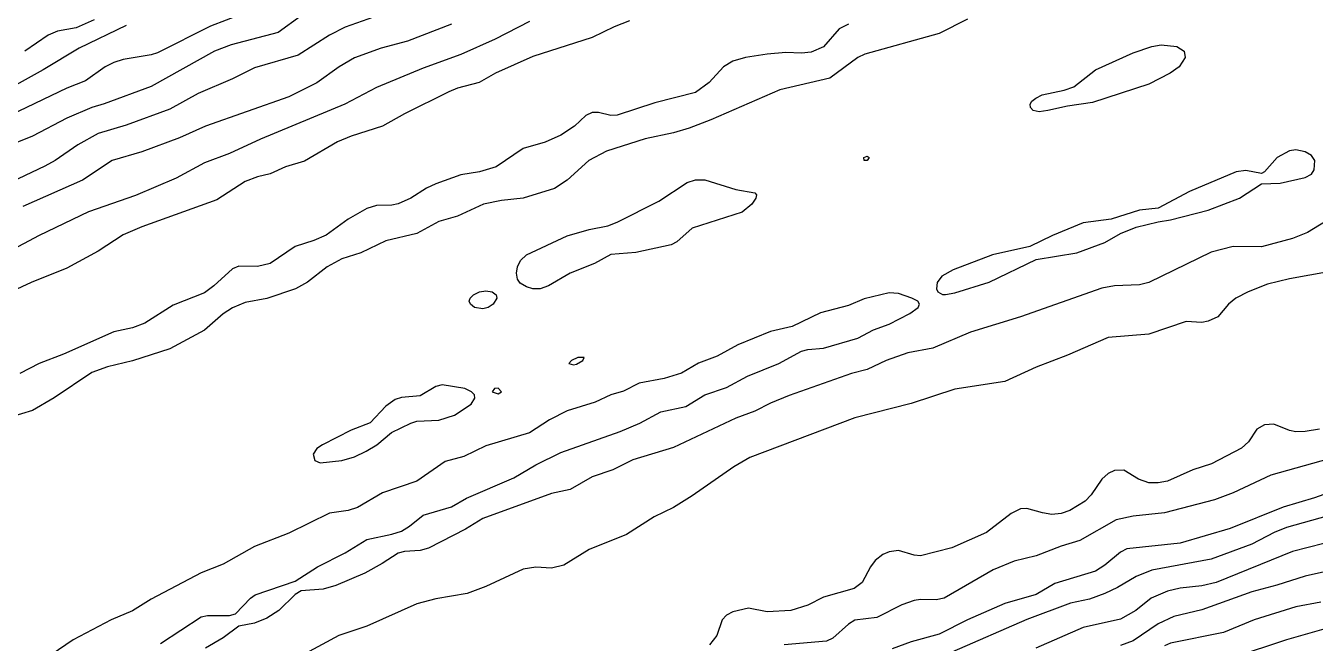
# Model space of a CAD drawing. Extents: x 474277 to 475042, y 254928 to 255625.
# Drawn here: x 474318.64 to 474350.26, y 255438.99 to 255454.14 of the extents above; entities that cross this region are included whole.
import ezdxf

# ---------------------------------------------------------------- set-up
doc = ezdxf.new("R2010")
doc.units = 0
doc.header["$MEASUREMENT"] = 0
doc.layers.add('BaseMapV2_DTM_export_MonNov09090547073261 — entities', color=1, linetype='CONTINUOUS')

msp = doc.modelspace()

# ---------------------------------------------------------------- linework, layer by layer
at = {"layer": 'BaseMapV2_DTM_export_MonNov09090547073261 — entities', "color": 15, "linetype": 'Continuous', "true_color": 0xb7484b}
for points in [[(474328.003, 255454.651, 92), (474326.47, 255454.111, 92), (474326.086, 255453.917, 92), (474325.32, 255453.42, 92), (474324.246, 255453.108, 92), (474323.709, 255452.839, 92), (474322.866, 255452.484, 92), (474322.176, 255452.101, 92), (474321.102, 255451.703, 92), (474320.412, 255451.499, 92), (474319.915, 255451.22, 92), (474319.358, 255450.837, 92), (474319.109, 255450.701, 92), (474317.621, 255449.994, 92)], [(474324.323, 255454.573, 92.5), (474323.173, 255454.134, 92.5), (474321.869, 255453.484, 92.5), (474321.716, 255453.433, 92.5), (474321.026, 255453.319, 92.5), (474320.796, 255453.247, 92.5), (474320.59, 255453.137, 92.5), (474320.106, 255452.789, 92.5), (474319.646, 255452.61, 92.5), (474318.265, 255451.947, 92.5)], [(474330.994, 255454.247, 91.5), (474330.15, 255453.816, 91.5), (474329.307, 255453.437, 91.5), (474328.387, 255453.105, 91.5), (474327.237, 255452.628, 91.5), (474326.46, 255452.217, 91.5), (474324.4, 255451.365, 91.5), (474323.633, 255451.011, 91.5), (474323.019, 255450.783, 91.5), (474322.329, 255450.407, 91.5), (474321.332, 255449.983, 91.5), (474320.182, 255449.578, 91.5), (474318.965, 255448.997, 91.5), (474317.805, 255448.381, 91.5)], [(474333.447, 255454.266, 91.25), (474333.064, 255454.119, 91.25), (474332.527, 255453.857, 91.25), (474331.07, 255453.387, 91.25), (474330.16, 255452.984, 91.25), (474329.756, 255452.754, 91.25), (474329.23, 255452.611, 91.25), (474329.017, 255452.524, 91.25), (474327.927, 255451.982, 91.25), (474327.39, 255451.677, 91.25), (474326.623, 255451.435, 91.25), (474326.286, 255451.297, 91.25), (474325.473, 255450.825, 91.25), (474325.013, 255450.68, 91.25), (474324.63, 255450.51, 91.25), (474324.323, 255450.438, 91.25), (474324.016, 255450.319, 91.25), (474323.326, 255449.873, 91.25), (474321.486, 255449.213, 91.25), (474321.026, 255449.015, 91.25), (474320.412, 255448.616, 91.25), (474319.646, 255448.199, 91.25), (474318.77, 255447.847, 91.25), (474318.189, 255447.573, 91.25)], [(474341.728, 255454.309, 90.75), (474341.038, 255453.955, 90.75), (474339.217, 255453.444, 90.75), (474339.045, 255453.362, 90.75), (474338.355, 255452.862, 90.75), (474337.128, 255452.572, 90.75), (474335.441, 255451.837, 90.75), (474334.904, 255451.634, 90.75), (474334.521, 255451.518, 90.75), (474333.831, 255451.369, 90.75), (474332.878, 255451.067, 90.75), (474332.446, 255450.837, 90.75), (474331.914, 255450.353, 90.75), (474331.607, 255450.155, 90.75), (474330.84, 255449.914, 90.75), (474330.304, 255449.859, 90.75), (474329.865, 255449.764, 90.75), (474329.23, 255449.471, 90.75), (474328.77, 255449.34, 90.75), (474328.233, 255449.045, 90.75), (474327.467, 255448.867, 90.75), (474326.853, 255448.57, 90.75), (474326.393, 255448.429, 90.75), (474326.03, 255448.23, 90.75), (474325.55, 255447.853, 90.75), (474325.258, 255447.693, 90.75), (474324.553, 255447.455, 90.75), (474324.016, 255447.354, 90.75), (474323.709, 255447.225, 90.75), (474323.479, 255447.076, 90.75), (474323.019, 255446.676, 90.75), (474322.176, 255446.216, 90.75), (474321.256, 255445.919, 90.75), (474320.641, 255445.776, 90.75), (474320.259, 255445.638, 90.75), (474319.339, 255445.012, 90.75), (474318.802, 255444.707, 90.75), (474318.265, 255444.539, 90.75)], [(474325.396, 255454.39, 92.25), (474324.827, 255453.981, 92.25), (474323.675, 255453.674, 92.25), (474323.264, 255453.521, 92.25), (474321.716, 255452.658, 92.25), (474320.566, 255452.226, 92.25), (474320.259, 255452.14, 92.25), (474319.646, 255451.877, 92.25), (474318.802, 255451.439, 92.25), (474318.419, 255451.28, 92.25)], [(474320.314, 255454.288, 93), (474319.876, 255454.094, 93), (474319.416, 255454.008, 93), (474319.186, 255453.915, 93), (474318.615, 255453.521, 93)], [(474321.102, 255454.148, 92.75), (474319.952, 255453.594, 92.75), (474319.07, 255453.061, 92.75), (474317.575, 255452.235, 92.75)], [(474338.815, 255454.185, 91), (474338.585, 255454.073, 91), (474338.201, 255453.631, 91), (474337.895, 255453.498, 91), (474337.665, 255453.473, 91), (474337.281, 255453.492, 91), (474336.821, 255453.448, 91), (474336.284, 255453.364, 91), (474335.978, 255453.279, 91), (474335.748, 255453.138, 91), (474335.397, 255452.754, 91), (474335.058, 255452.504, 91), (474334.061, 255452.252, 91), (474333.141, 255451.953, 91), (474332.987, 255451.942, 91), (474332.681, 255452.012, 91), (474332.527, 255452.018, 91), (474332.374, 255451.943, 91), (474332.092, 255451.681, 91), (474331.76, 255451.46, 91), (474331.377, 255451.29, 91), (474330.84, 255451.135, 91), (474330.178, 255450.684, 91), (474329.767, 255450.564, 91), (474329.307, 255450.484, 91), (474328.693, 255450.269, 91), (474328.463, 255450.163, 91), (474328.08, 255449.91, 91), (474327.773, 255449.775, 91), (474327.62, 255449.742, 91), (474327.237, 255449.731, 91), (474327.007, 255449.663, 91), (474326.546, 255449.402, 91), (474326.01, 255449.006, 91), (474325.703, 255448.872, 91), (474325.243, 255448.727, 91), (474324.63, 255448.312, 91), (474324.323, 255448.241, 91), (474323.863, 255448.242, 91), (474323.709, 255448.183, 91), (474323.249, 255447.764, 91), (474323.019, 255447.594, 91), (474322.253, 255447.288, 91), (474321.562, 255446.85, 91), (474321.256, 255446.735, 91), (474320.796, 255446.638, 91), (474319.568, 255446.083, 91), (474318.97, 255445.853, 91), (474318.495, 255445.609, 91)], [(474329.077, 255454.184, 91.75), (474328.003, 255453.77, 91.75), (474327.353, 255453.597, 91.75), (474326.7, 255453.356, 91.75), (474326.323, 255453.137, 91.75), (474325.78, 255452.746, 91.75), (474325.09, 255452.402, 91.75), (474323.051, 255451.681, 91.75), (474322.406, 255451.397, 91.75), (474321.486, 255451.05, 91.75), (474320.758, 255450.837, 91.75), (474320.029, 255450.359, 91.75), (474318.572, 255449.711, 91.75)], [(474343.701, 255452.064, 90.75), (474343.492, 255452.034, 90.75), (474343.345, 255452.064, 90.75), (474343.277, 255452.141, 90.75), (474343.269, 255452.217, 90.75), (474343.311, 255452.294, 90.75), (474343.405, 255452.371, 90.75), (474343.56, 255452.447, 90.75), (474344.105, 255452.561, 90.75), (474344.335, 255452.646, 90.75), (474344.872, 255453.062, 90.75), (474345.792, 255453.482, 90.75), (474346.252, 255453.637, 90.75), (474346.482, 255453.675, 90.75), (474346.866, 255453.634, 90.75), (474347.045, 255453.521, 90.75), (474347.071, 255453.367, 90.75), (474346.92, 255453.137, 90.75), (474346.698, 255452.984, 90.75), (474346.176, 255452.711, 90.75), (474344.795, 255452.259, 90.75), (474344.182, 255452.174, 90.75), (474343.701, 255452.064, 90.75)], [(474341.422, 255447.595, 90.5), (474342.265, 255447.856, 90.5), (474343.415, 255448.407, 90.5), (474344.412, 255448.572, 90.5), (474345.102, 255448.825, 90.5), (474345.485, 255449.047, 90.5), (474345.869, 255449.2, 90.5), (474346.406, 255449.335, 90.5), (474346.712, 255449.379, 90.5), (474347.632, 255449.619, 90.5), (474348.399, 255449.913, 90.5), (474348.936, 255450.264, 90.5), (474349.396, 255450.286, 90.5), (474350.009, 255450.417, 90.5), (474350.163, 255450.502, 90.5), (474350.235, 255450.607, 90.5), (474350.249, 255450.837, 90.5), (474350.163, 255450.962, 90.5), (474350.009, 255451.052, 90.5), (474349.779, 255451.1, 90.5), (474349.626, 255451.075, 90.5), (474349.327, 255450.914, 90.5), (474349.013, 255450.561, 90.5), (474348.936, 255450.52, 90.5), (474348.553, 255450.59, 90.5), (474348.322, 255450.557, 90.5), (474347.172, 255450.075, 90.5), (474346.406, 255449.668, 90.5), (474345.946, 255449.617, 90.5), (474345.255, 255449.398, 90.5), (474344.565, 255449.306, 90.5), (474343.813, 255448.997, 90.5), (474343.262, 255448.727, 90.5), (474342.342, 255448.526, 90.5), (474341.379, 255448.153, 90.5), (474341.101, 255448, 90.5), (474340.988, 255447.847, 90.5), (474340.97, 255447.693, 90.5), (474341.003, 255447.617, 90.5), (474341.115, 255447.553, 90.5), (474341.192, 255447.547, 90.5), (474341.422, 255447.595, 90.5)], [(474339.242, 255450.837, 90.75), (474339.196, 255450.837, 90.75), (474339.191, 255450.914, 90.75), (474339.275, 255450.945, 90.75), (474339.32, 255450.914, 90.75), (474339.275, 255450.84, 90.75), (474339.242, 255450.837, 90.75)], [(474331.25, 255447.693, 90.75), (474331.07, 255447.69, 90.75), (474330.917, 255447.736, 90.75), (474330.764, 255447.828, 90.75), (474330.697, 255447.923, 90.75), (474330.673, 255448.077, 90.75), (474330.696, 255448.23, 90.75), (474330.77, 255448.383, 90.75), (474330.917, 255448.526, 90.75), (474331.914, 255448.986, 90.75), (474332.451, 255449.144, 90.75), (474332.911, 255449.234, 90.75), (474333.141, 255449.327, 90.75), (474334.16, 255449.84, 90.75), (474334.86, 255450.3, 90.75), (474335.058, 255450.36, 90.75), (474335.288, 255450.36, 90.75), (474336.054, 255450.127, 90.75), (474336.514, 255450.046, 90.75), (474336.56, 255449.994, 90.75), (474336.544, 255449.917, 90.75), (474336.44, 255449.764, 90.75), (474336.208, 255449.573, 90.75), (474334.981, 255449.174, 90.75), (474334.604, 255448.844, 90.75), (474334.465, 255448.767, 90.75), (474333.601, 255448.577, 90.75), (474332.987, 255448.53, 90.75), (474332.585, 255448.307, 90.75), (474331.99, 255448.07, 90.75), (474331.454, 255447.765, 90.75), (474331.25, 255447.693, 90.75)], [(474350.699, 255449.455, 90.5), (474350.068, 255449.074, 90.5), (474349.703, 255448.928, 90.5), (474348.936, 255448.722, 90.5), (474348.246, 255448.724, 90.5), (474347.709, 255448.586, 90.5), (474346.176, 255447.843, 90.5), (474345.946, 255447.785, 90.5), (474345.332, 255447.759, 90.5), (474345.025, 255447.707, 90.5), (474343.032, 255447.004, 90.5), (474341.805, 255446.627, 90.5), (474340.885, 255446.237, 90.5), (474340.271, 255446.121, 90.5), (474339.735, 255445.929, 90.5), (474339.275, 255445.709, 90.5), (474338.891, 255445.61, 90.5), (474337.358, 255445.071, 90.5), (474336.898, 255444.884, 90.5), (474336.514, 255444.684, 90.5), (474336.054, 255444.514, 90.5), (474334.521, 255443.797, 90.5), (474333.524, 255443.497, 90.5), (474333.033, 255443.246, 90.5), (474332.527, 255443.079, 90.5), (474331.99, 255442.767, 90.5), (474331.53, 255442.671, 90.5), (474329.844, 255442.05, 90.5), (474329.424, 255441.789, 90.5), (474328.513, 255441.329, 90.5), (474328.31, 255441.269, 90.5), (474327.927, 255441.246, 90.5), (474327.773, 255441.199, 90.5), (474327.382, 255440.946, 90.5), (474326.953, 255440.716, 90.5), (474326.24, 255440.409, 90.5), (474325.933, 255440.322, 90.5), (474325.396, 255440.281, 90.5), (474325.243, 255440.189, 90.5), (474324.847, 255439.796, 90.5), (474324.553, 255439.609, 90.5), (474324.246, 255439.485, 90.5), (474323.863, 255439.411, 90.5), (474323.479, 255439.122, 90.5), (474323.049, 255438.876, 90.5)], [(474350.623, 255448.115, 90.25), (474349.626, 255447.938, 90.25), (474349.089, 255447.803, 90.25), (474348.611, 255447.617, 90.25), (474348.308, 255447.463, 90.25), (474348.131, 255447.31, 90.25), (474347.868, 255447.003, 90.25), (474347.632, 255446.892, 90.25), (474347.479, 255446.865, 90.25), (474347.096, 255446.887, 90.25), (474346.176, 255446.577, 90.25), (474345.179, 255446.498, 90.25), (474344.182, 255446.059, 90.25), (474343.415, 255445.765, 90.25), (474342.648, 255445.415, 90.25), (474341.422, 255445.226, 90.25), (474340.348, 255444.877, 90.25), (474338.968, 255444.526, 90.25), (474336.395, 255443.553, 90.25), (474336.005, 255443.323, 90.25), (474334.981, 255442.609, 90.25), (474334.521, 255442.325, 90.25), (474334.045, 255442.096, 90.25), (474333.371, 255441.664, 90.25), (474332.451, 255441.296, 90.25), (474331.837, 255440.905, 90.25), (474331.53, 255440.833, 90.25), (474331.147, 255440.858, 90.25), (474330.84, 255440.809, 90.25), (474329.92, 255440.384, 90.25), (474329.46, 255440.21, 90.25), (474328.693, 255440.085, 90.25), (474328.233, 255439.957, 90.25), (474327.007, 255439.41, 90.25), (474326.316, 255439.179, 90.25), (474325.396, 255438.681, 90.25)], [(474321.946, 255438.985, 90.5), (474322.942, 255439.642, 90.5), (474323.096, 255439.676, 90.5), (474323.633, 255439.676, 90.5), (474323.786, 255439.717, 90.5), (474324.151, 255440.102, 90.5), (474324.263, 255440.179, 90.5), (474325.243, 255440.512, 90.5), (474325.794, 255440.869, 90.5), (474326.47, 255441.212, 90.5), (474327.007, 255441.541, 90.5), (474327.62, 255441.666, 90.5), (474327.85, 255441.746, 90.5), (474328.053, 255441.866, 90.5), (474328.387, 255442.134, 90.5), (474329.077, 255442.341, 90.5), (474329.447, 255442.556, 90.5), (474330.61, 255443.049, 90.5), (474331.147, 255443.373, 90.5), (474331.76, 255443.677, 90.5), (474333.217, 255444.189, 90.5), (474333.698, 255444.396, 90.5), (474334.214, 255444.672, 90.5), (474334.827, 255444.801, 90.5), (474335.29, 255445.086, 90.5), (474335.824, 255445.266, 90.5), (474336.334, 255445.546, 90.5), (474337.108, 255445.853, 90.5), (474337.665, 255446.157, 90.5), (474337.818, 255446.199, 90.5), (474338.201, 255446.23, 90.5), (474339.045, 255446.475, 90.5), (474339.428, 255446.684, 90.5), (474339.811, 255446.822, 90.5), (474340.316, 255447.08, 90.5), (474340.525, 255447.233, 90.5), (474340.555, 255447.31, 90.5), (474340.516, 255447.387, 90.5), (474340.37, 255447.463, 90.5), (474340.041, 255447.576, 90.5), (474339.811, 255447.594, 90.5), (474339.198, 255447.447, 90.5), (474338.815, 255447.28, 90.5), (474338.125, 255447.097, 90.5), (474337.434, 255446.766, 90.5), (474336.898, 255446.644, 90.5), (474336.096, 255446.313, 90.5), (474335.594, 255446.037, 90.5), (474335.134, 255445.863, 90.5), (474334.722, 255445.623, 90.5), (474334.291, 255445.487, 90.5), (474333.677, 255445.373, 90.5), (474333.294, 255445.179, 90.5), (474332.987, 255445.085, 90.5), (474332.604, 255444.91, 90.5), (474331.914, 255444.693, 90.5), (474331.485, 255444.473, 90.5), (474330.994, 255444.152, 90.5), (474329.92, 255443.834, 90.5), (474329.383, 255443.578, 90.5), (474328.923, 255443.452, 90.5), (474328.233, 255442.973, 90.5), (474327.39, 255442.682, 90.5), (474326.776, 255442.323, 90.5), (474326.546, 255442.254, 90.5), (474326.086, 255442.183, 90.5), (474325.09, 255441.694, 90.5), (474324.246, 255441.37, 90.5), (474323.479, 255440.93, 90.5), (474322.943, 255440.722, 90.5), (474321.716, 255440.072, 90.5), (474321.256, 255439.79, 90.5), (474320.733, 255439.566, 90.5), (474319.799, 255439.074, 90.5), (474318.572, 255438.234, 90.5)], [(474329.98, 255447.233, 90.75), (474329.844, 255447.197, 90.75), (474329.644, 255447.233, 90.75), (474329.545, 255447.31, 90.75), (474329.515, 255447.387, 90.75), (474329.539, 255447.463, 90.75), (474329.616, 255447.54, 90.75), (474329.767, 255447.619, 90.75), (474329.92, 255447.638, 90.75), (474330.074, 255447.614, 90.75), (474330.178, 255447.54, 90.75), (474330.191, 255447.463, 90.75), (474330.097, 255447.31, 90.75), (474329.98, 255447.233, 90.75)], [(474332.144, 255445.837, 90.5), (474332.302, 255445.93, 90.5), (474332.329, 255446.006, 90.5), (474332.177, 255446.006, 90.5), (474332.025, 255445.93, 90.5), (474331.957, 255445.853, 90.5), (474332.067, 255445.823, 90.5), (474332.144, 255445.837, 90.5)], [(474326.393, 255443.475, 90.5), (474326.7, 255443.57, 90.5), (474326.99, 255443.706, 90.5), (474327.247, 255443.86, 90.5), (474327.605, 255444.166, 90.5), (474328.08, 255444.392, 90.5), (474328.233, 255444.439, 90.5), (474328.77, 255444.465, 90.5), (474329.153, 255444.588, 90.5), (474329.561, 255444.856, 90.5), (474329.655, 255445.01, 90.5), (474329.644, 255445.086, 90.5), (474329.567, 255445.163, 90.5), (474329.409, 255445.24, 90.5), (474328.847, 255445.334, 90.5), (474328.693, 255445.291, 90.5), (474328.31, 255445.066, 90.5), (474327.85, 255445.023, 90.5), (474327.697, 255444.975, 90.5), (474327.467, 255444.807, 90.5), (474327.083, 255444.398, 90.5), (474326.623, 255444.223, 90.5), (474325.919, 255443.86, 90.5), (474325.78, 255443.775, 90.5), (474325.69, 255443.63, 90.5), (474325.729, 255443.476, 90.5), (474325.856, 255443.418, 90.5), (474326.393, 255443.475, 90.5)], [(474330.304, 255445.158, 90.5), (474330.227, 255445.248, 90.5), (474330.132, 255445.24, 90.5), (474330.078, 255445.163, 90.5), (474330.227, 255445.109, 90.5), (474330.304, 255445.158, 90.5)], [(474350.362, 255444.243, 90), (474350.009, 255444.185, 90), (474349.779, 255444.179, 90), (474349.626, 255444.212, 90), (474349.243, 255444.369, 90), (474349.013, 255444.356, 90), (474348.823, 255444.243, 90), (474348.623, 255443.936, 90), (474348.453, 255443.783, 90), (474347.716, 255443.399, 90), (474347.26, 255443.246, 90), (474346.636, 255442.972, 90), (474346.406, 255442.928, 90), (474346.176, 255442.928, 90), (474345.927, 255443.016, 90), (474345.562, 255443.236, 90), (474345.332, 255443.232, 90), (474345.179, 255443.158, 90), (474345.025, 255443.02, 90), (474344.763, 255442.633, 90), (474344.618, 255442.479, 90), (474344.244, 255442.249, 90), (474344.029, 255442.177, 90), (474343.799, 255442.155, 90), (474343.569, 255442.19, 90), (474343.185, 255442.3, 90), (474343.032, 255442.292, 90), (474342.802, 255442.18, 90), (474342.196, 255441.713, 90), (474341.345, 255441.337, 90), (474340.578, 255441.14, 90), (474340.425, 255441.151, 90), (474340.041, 255441.266, 90), (474339.811, 255441.233, 90), (474339.658, 255441.167, 90), (474339.469, 255441.023, 90), (474339.349, 255440.869, 90), (474339.148, 255440.486, 90), (474338.95, 255440.332, 90), (474338.201, 255440.127, 90), (474337.818, 255439.929, 90), (474337.403, 255439.796, 90), (474336.821, 255439.762, 90), (474336.361, 255439.854, 90), (474335.978, 255439.762, 90), (474335.824, 255439.679, 90), (474335.715, 255439.566, 90), (474335.585, 255439.182, 90), (474335.406, 255438.952, 90)], [(474351.006, 255443.63, 89.75), (474349.166, 255443.119, 89.75), (474348.246, 255442.683, 89.75), (474347.786, 255442.513, 89.75), (474346.559, 255442.191, 89.75), (474345.792, 255442.11, 89.75), (474345.379, 255442.019, 89.75), (474344.489, 255441.513, 89.75), (474344.029, 255441.377, 89.75), (474343.415, 255441.135, 89.75), (474342.878, 255441.004, 89.75), (474342.359, 255440.793, 89.75), (474341.158, 255440.102, 89.75), (474340.962, 255440.055, 89.75), (474340.578, 255440.068, 89.75), (474340.425, 255440.044, 89.75), (474340.118, 255439.936, 89.75), (474339.505, 255439.624, 89.75), (474338.968, 255439.56, 89.75), (474338.815, 255439.461, 89.75), (474338.431, 255439.117, 89.75), (474338.278, 255439.041, 89.75), (474337.233, 255438.952, 89.75)], [(474351.313, 255442.944, 89.5), (474350.239, 255442.557, 89.5), (474349.473, 255442.331, 89.5), (474348.169, 255441.809, 89.5), (474346.942, 255441.446, 89.5), (474345.639, 255441.311, 89.5), (474345.485, 255441.225, 89.5), (474345.102, 255440.912, 89.5), (474344.872, 255440.763, 89.5), (474343.875, 255440.462, 89.5), (474343.415, 255440.191, 89.5), (474342.648, 255439.966, 89.5), (474341.728, 255439.567, 89.5), (474341.038, 255439.217, 89.5), (474340.348, 255439.03, 89.5), (474339.888, 255438.859, 89.5)], [(474351.543, 255442.385, 89.25), (474349.549, 255441.834, 89.25), (474349.253, 255441.713, 89.25), (474348.706, 255441.425, 89.25), (474347.709, 255441.054, 89.25), (474346.252, 255440.785, 89.25), (474345.869, 255440.631, 89.25), (474345.409, 255440.357, 89.25), (474345.102, 255440.216, 89.25), (474344.719, 255440.076, 89.25), (474344.259, 255439.973, 89.25), (474343.185, 255439.572, 89.25), (474341.345, 255438.77, 89.25)], [(474351.24, 255441.636, 89), (474349.703, 255441.242, 89), (474347.83, 255440.486, 89), (474347.479, 255440.399, 89), (474346.942, 255440.342, 89), (474346.636, 255440.271, 89), (474346.234, 255440.102, 89), (474345.857, 255439.796, 89), (474345.485, 255439.586, 89), (474344.565, 255439.383, 89), (474343.408, 255438.876, 89)], [(474352.31, 255441.155, 88.75), (474350.009, 255440.637, 88.75), (474349.319, 255440.414, 88.75), (474348.706, 255440.257, 88.75), (474347.479, 255439.816, 88.75), (474346.789, 255439.652, 88.75), (474346.406, 255439.465, 88.75), (474345.792, 255439.049, 88.75), (474345.485, 255438.938, 88.75)], [(474350.393, 255440.003, 88.5), (474349.779, 255439.885, 88.5), (474348.757, 255439.566, 88.5), (474348.005, 255439.259, 88.5), (474346.712, 255438.997, 88.5), (474346.559, 255438.929, 88.5)], [(474350.699, 255439.402, 88.25), (474349.549, 255439.075, 88.25), (474348.246, 255438.645, 88.25)]]:
    msp.add_polyline3d(points, dxfattribs=at)

doc.saveas('drawing.dxf')
